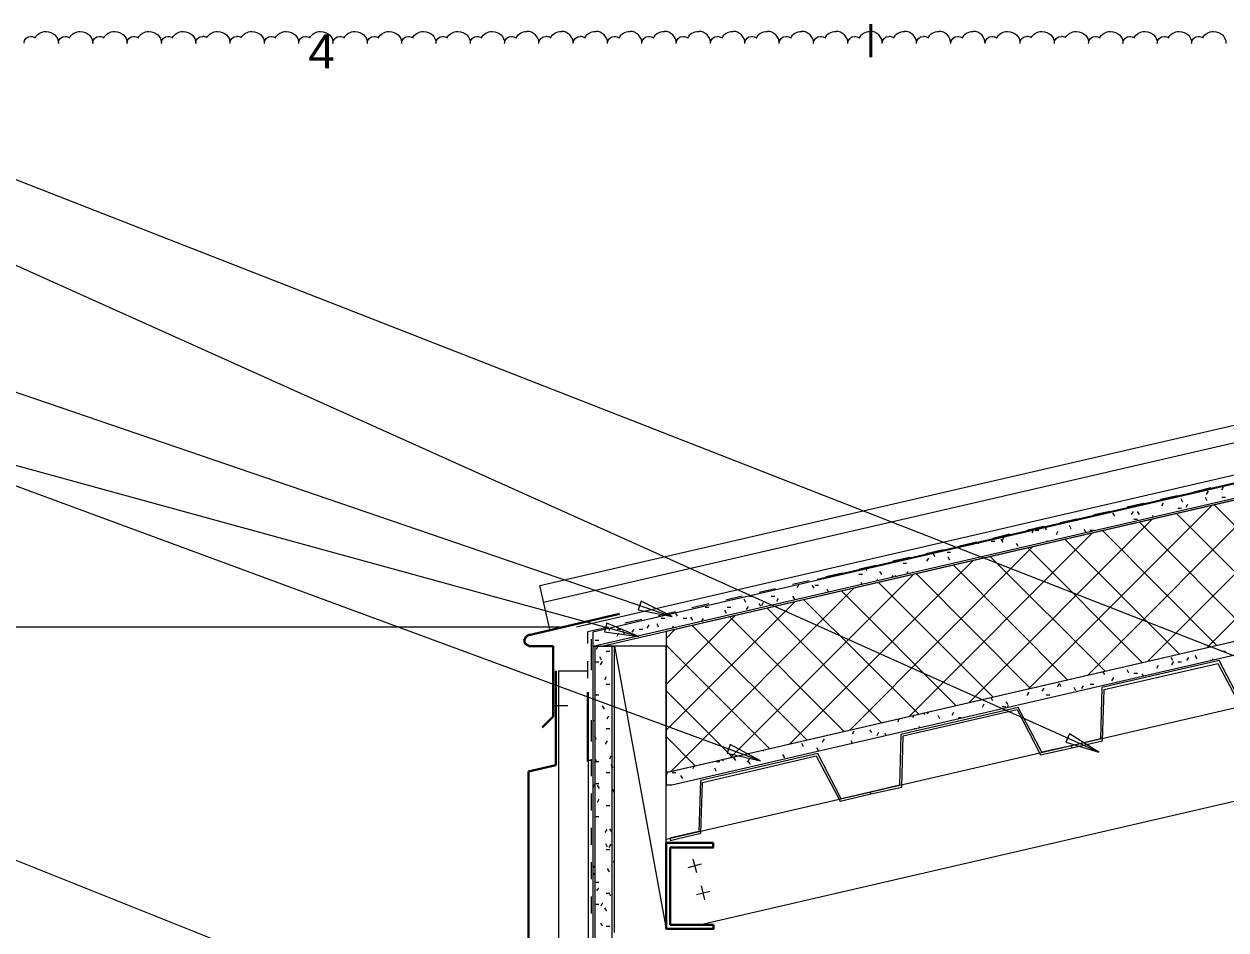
# Model space of a CAD drawing. Header units: inches. Extents: x -293 to 39679, y -468 to 488.
# Drawn here: x 424.89 to 460.71, y 461.05 to 488.04 of the extents above; entities that cross this region are included whole.
import ezdxf

# ---------------------------------------------------------------- set-up
doc = ezdxf.new("R2010")
doc.units = ezdxf.units.IN
doc.header["$MEASUREMENT"] = 0
doc.layers.add('PDF_Geometry', color=7, linetype='Continuous')
doc.layers.add('PDF_Text', color=7, linetype='Continuous')
doc.styles.add('PDF Arial', font='arial.ttf')

msp = doc.modelspace()

# ---------------------------------------------------------------- linework, layer by layer
at = {"layer": 'PDF_Geometry', "lineweight": 40}
msp.add_lwpolyline([(450.12905, 488.04051), (450.12905, 487.05797)], dxfattribs=at)
at = {"layer": 'PDF_Geometry', "lineweight": 18}
for points in [[(424.89094, 487.46657), (424.89094, 487.46657)], [(425.91357, 487.46578), (425.91357, 487.46578)], [(425.91408, 487.46657), (425.91408, 487.46657)], [(426.9367, 487.46578), (426.9367, 487.46578)], [(426.93721, 487.46657), (426.93721, 487.46657)], [(427.95983, 487.46578), (427.95983, 487.46578)], [(427.96035, 487.46657), (427.96035, 487.46657)], [(428.98313, 487.46578), (428.98313, 487.46578)], [(428.98349, 487.46657), (428.98349, 487.46657)], [(430.00626, 487.46578), (430.00626, 487.46578)], [(430.00662, 487.46657), (430.00662, 487.46657)], [(431.02939, 487.46578), (431.02939, 487.46578)], [(431.02976, 487.46657), (431.02976, 487.46657)], [(432.05251, 487.46578), (432.05251, 487.46578)], [(432.0529, 487.46657), (432.0529, 487.46657)], [(433.07564, 487.46578), (433.07564, 487.46578)], [(433.07621, 487.46657), (433.07621, 487.46657)], [(434.09877, 487.46578), (434.09877, 487.46578)], [(434.09935, 487.46657), (434.09935, 487.46657)], [(435.12189, 487.46578), (435.12189, 487.46578)], [(435.12249, 487.46657), (435.12249, 487.46657)], [(436.1452, 487.46578), (436.1452, 487.46578)], [(436.14562, 487.46657), (436.14562, 487.46657)], [(437.16833, 487.46578), (437.16833, 487.46578)], [(437.16876, 487.46657), (437.16876, 487.46657)], [(438.19145, 487.46578), (438.19145, 487.46578)], [(438.1919, 487.46657), (438.1919, 487.46657)], [(439.21458, 487.46578), (439.21458, 487.46578)], [(439.21503, 487.46657), (439.21503, 487.46657)], [(440.23771, 487.46578), (440.23771, 487.46578)], [(440.23817, 487.46657), (440.23817, 487.46657)], [(441.26084, 487.46578), (441.26084, 487.46578)], [(441.26131, 487.46657), (441.26131, 487.46657)], [(442.28396, 487.46578), (442.28396, 487.46578)], [(442.28462, 487.46657), (442.28462, 487.46657)], [(443.30709, 487.46578), (443.30709, 487.46578)], [(443.30776, 487.46657), (443.30776, 487.46657)], [(444.3304, 487.46578), (444.3304, 487.46578)], [(444.33089, 487.46657), (444.33089, 487.46657)], [(445.35352, 487.46578), (445.35352, 487.46578)], [(445.35403, 487.46657), (445.35403, 487.46657)], [(446.37665, 487.46578), (446.37665, 487.46578)], [(446.37717, 487.46657), (446.37717, 487.46657)], [(447.39978, 487.46578), (447.39978, 487.46578)], [(447.4003, 487.46657), (447.4003, 487.46657)], [(448.4229, 487.46578), (448.4229, 487.46578)], [(448.42344, 487.46657), (448.42344, 487.46657)], [(449.44603, 487.46578), (449.44603, 487.46578)], [(449.44658, 487.46657), (449.44658, 487.46657)], [(450.46916, 487.46578), (450.46916, 487.46578)], [(450.46971, 487.46657), (450.46971, 487.46657)], [(451.49246, 487.46578), (451.49246, 487.46578)], [(451.49285, 487.46657), (451.49285, 487.46657)], [(452.51559, 487.46578), (452.51559, 487.46578)], [(452.51616, 487.46657), (452.51616, 487.46657)], [(453.53872, 487.46578), (453.53872, 487.46578)], [(453.5393, 487.46657), (453.5393, 487.46657)], [(454.57539, 487.46578), (454.57539, 487.46578)], [(454.57597, 487.46657), (454.57597, 487.46657)], [(455.59869, 487.46578), (455.59869, 487.46578)], [(455.59911, 487.46657), (455.59911, 487.46657)], [(456.62182, 487.46578), (456.62182, 487.46578)], [(456.62242, 487.46657), (456.62242, 487.46657)], [(457.64495, 487.46578), (457.64495, 487.46578)], [(457.64556, 487.46657), (457.64556, 487.46657)], [(458.66807, 487.46578), (458.66807, 487.46578)], [(458.6687, 487.46657), (458.6687, 487.46657)], [(459.6912, 487.46578), (459.6912, 487.46578)], [(459.69183, 487.46657), (459.69183, 487.46657)], [(460.71433, 487.46578), (460.71433, 487.46578)], [(440.26565, 471.31468), (493.52379, 483.60653)], [(440.37467, 470.82332), (493.63375, 483.11511)], [(441.3567, 470.08673), (494.38309, 482.32349)], [(459.26934, 473.98922), (458.76466, 473.88062)], [(460.26486, 474.22048), (459.7601, 474.0982)], [(458.25896, 473.75574), (457.76793, 473.64722)], [(456.26792, 473.29322), (455.77687, 473.18488)], [(457.26347, 473.52448), (456.77235, 473.41605)], [(455.27229, 473.0753), (454.78111, 472.95183)], [(453.28011, 472.61056), (452.77524, 472.48729)], [(454.27554, 472.84182), (453.77075, 472.71845)], [(452.28445, 472.37929), (451.77984, 472.25614)], [(450.29233, 471.91455), (449.78756, 471.80507)], [(451.28774, 472.14581), (450.78305, 472.03624)], [(448.28759, 471.45203), (447.79645, 471.34274)], [(449.28307, 471.68329), (448.79202, 471.57391)], [(440.56543, 470.005), (440.26528, 471.31416)], [(447.29092, 471.21855), (446.79986, 471.10935)], [(445.29975, 470.76937), (444.7949, 470.64693)], [(446.29519, 471.00063), (445.80402, 470.87809)], [(444.30298, 470.53588), (443.79823, 470.41355)], [(442.31199, 470.07336), (441.69802, 469.93618)], [(443.30749, 470.30462), (442.80267, 470.19579)], [(441.69844, 469.58323), (441.69844, 469.93772)], [(441.69807, 468.5588), (441.69807, 469.06382)], [(441.69811, 467.53615), (441.69811, 468.04094)], [(441.80766, 466.66405), (441.80766, 467.30491)], [(441.69825, 466.66406), (441.69825, 467.01806)], [(441.80701, 465.63962), (441.80701, 466.14416)], [(441.80719, 464.61701), (441.80719, 465.12128)], [(441.80732, 463.59442), (441.80732, 464.0984)], [(441.80737, 462.57021), (441.80737, 463.07552)], [(441.80762, 461.54765), (441.80762, 462.05264)]]:
    msp.add_lwpolyline(points, dxfattribs=at)
at = {"layer": 'PDF_Geometry', "lineweight": 9}
for points in [[(465.83041, 467.31684), (417.81052, 486.07479)], [(456.92228, 466.34817), (417.98802, 483.8378)], [(448.53211, 471.50524), (493.27716, 481.8454)], [(493.21042, 481.77869), (441.84837, 469.92301)], [(441.88938, 469.51464), (493.21188, 481.35619)], [(442.14814, 469.51363), (493.20995, 481.3006)], [(491.01384, 480.79583), (444.03077, 469.9496)], [(444.20791, 470.38684), (418.41074, 479.19925)], [(446.84096, 466.08882), (418.19265, 476.66206)], [(443.21203, 469.79999), (418.19265, 476.66206)], [(444.0302, 465.74842), (491.01391, 476.59312)], [(444.11208, 465.76213), (491.01391, 476.59312)], [(444.1941, 465.37911), (491.01385, 476.18397)], [(460.18301, 474.12486), (460.12834, 474.02979)], [(460.63292, 474.24717), (460.57823, 474.15205)], [(458.84539, 473.76908), (458.79079, 473.67412)], [(459.28261, 473.6201), (459.39175, 473.6201)], [(459.43295, 473.79861), (459.37849, 473.8936)], [(459.56897, 473.72905), (459.51437, 473.63411)], [(460.15545, 473.83862), (460.10099, 473.93363)], [(460.59185, 473.94697), (460.70111, 473.94697)], [(444.03089, 463.75671), (485.77497, 473.40218)], [(456.26716, 473.25097), (456.26716, 473.23743)], [(457.40062, 473.38981), (457.34591, 473.47111)], [(457.94553, 473.52448), (457.89098, 473.42961)], [(457.97316, 473.29322), (458.08234, 473.29322)], [(458.13663, 473.42961), (458.08191, 473.52448)], [(458.54617, 473.36154), (458.53245, 473.40218)], [(454.95779, 472.93743), (454.9304, 472.88334)], [(455.02673, 472.96634), (455.13595, 472.96634)], [(455.36702, 472.96541), (455.33979, 473.03305)], [(455.7082, 472.92409), (455.6536, 472.82943)], [(456.10414, 473.00726), (456.04951, 473.10198)], [(456.54097, 472.89852), (456.50006, 472.97968)], [(456.66384, 472.96634), (456.77306, 472.96634)], [(453.34875, 472.55702), (453.33508, 472.57053)], [(453.71628, 472.63724), (453.82537, 472.63724)], [(454.07154, 472.59656), (454.01699, 472.69283)], [(454.08471, 472.73286), (454.03015, 472.63657)], [(454.52194, 472.4743), (454.4674, 472.57053)], [(455.35329, 472.63724), (455.40783, 472.63724)], [(452.03919, 472.17436), (451.99821, 472.25699)], [(452.40685, 472.31036), (452.50249, 472.31036)], [(452.48935, 472.06529), (452.43473, 472.16138)], [(451.09759, 471.98348), (451.19312, 471.98348)], [(451.84735, 472.13247), (451.79273, 472.03639)], [(451.87467, 471.81893), (451.87467, 471.81893)], [(445.01284, 461.20641), (490.48212, 471.70997)], [(449.77455, 471.65661), (449.88375, 471.65661)], [(450.01969, 471.76531), (449.99242, 471.79225)], [(450.33351, 471.49206), (450.31972, 471.46515)], [(450.45578, 471.64072), (450.40108, 471.73666)], [(450.78328, 471.61436), (450.75603, 471.56052)], [(450.87885, 471.58744), (450.85159, 471.61436)], [(451.23338, 471.72332), (451.19248, 471.65431)], [(447.97292, 471.32751), (447.93191, 471.24515)], [(448.43678, 471.23171), (448.38215, 471.32751)], [(448.464, 471.32751), (448.57324, 471.32751)], [(448.87352, 471.12289), (448.81892, 471.2052)], [(449.86938, 471.35598), (449.84214, 471.40978)], [(446.40436, 470.80936), (446.34965, 470.90501)], [(446.51341, 471.00063), (446.60893, 471.00063)], [(446.85473, 470.70052), (446.80022, 470.78271)], [(446.92255, 470.80939), (446.86803, 470.71378)], [(447.15466, 471.00063), (447.26377, 471.00063)], [(447.37252, 470.93169), (447.31798, 470.83604)], [(447.86405, 470.90495), (447.80949, 471.00063)], [(444.37184, 470.40042), (444.31722, 470.48252)], [(444.82218, 470.27809), (444.76758, 470.37356)], [(445.19045, 470.67375), (445.2996, 470.67375)], [(445.83157, 470.4826), (445.7771, 470.57813)], [(445.84535, 470.67375), (445.9545, 470.67375)], [(446.47276, 470.68709), (446.4181, 470.60493)], [(423.89506, 470.08671), (440.85211, 470.08671)], [(442.33973, 469.97814), (442.32602, 470.03334)], [(442.5706, 470.01777), (442.67982, 470.01777)], [(443.06168, 470.01777), (443.00715, 469.92243)], [(443.22542, 470.01777), (443.33465, 470.01777)], [(443.51278, 470.1423), (443.45823, 470.04691)], [(443.79891, 470.07359), (443.75808, 470.16898)], [(443.88114, 470.34687), (443.99032, 470.34687)], [(444.23509, 470.10005), (444.20782, 470.04483)], [(444.53592, 470.34687), (444.64511, 470.34687)], [(445.13517, 470.33131), (445.08058, 470.24926)], [(441.80671, 468.7903), (441.80671, 469.71758)], [(441.84749, 469.92215), (441.84749, 469.51251)], [(441.91613, 469.69089), (442.02522, 469.69089)], [(442.61171, 469.89547), (442.55721, 469.80017)], [(442.78957, 469.86908), (442.73489, 469.9644)], [(444.03114, 469.95106), (444.03114, 465.76219)], [(441.84764, 469.513), (441.88854, 469.513)], [(442.48886, 469.49966), (441.8478, 469.49966)], [(441.8478, 469.49966), (441.8478, 442.88388)], [(441.91591, 442.88388), (441.91591, 469.49966)], [(441.99771, 469.49966), (441.94329, 469.4045)], [(444.03037, 469.513), (442.14765, 469.513)], [(442.24381, 469.36402), (442.35294, 469.36402)], [(442.42075, 442.88388), (442.42075, 469.49966)], [(442.48874, 469.513), (444.03037, 461.08195)], [(442.48886, 460.97386), (442.48886, 469.49966)], [(444.03037, 461.08195), (444.03037, 469.513)], [(460.59242, 469.36402), (460.70155, 469.36402)], [(441.91667, 469.03714), (442.02567, 469.03714)], [(442.10711, 469.09108), (442.05241, 469.18612)], [(442.12105, 469.05048), (442.06655, 468.95548)], [(460.51024, 469.07717), (457.01787, 468.27208)], [(457.08593, 468.21671), (460.4691, 468.99489)], [(459.13251, 469.07774), (459.07799, 469.17278)], [(459.14633, 469.05048), (459.09183, 468.95548)], [(459.28294, 469.03714), (459.3921, 469.03714)], [(459.59639, 469.17278), (459.5417, 469.07774)], [(459.85608, 469.13331), (459.80155, 469.22837)], [(460.26442, 469.09051), (460.25075, 469.10385)], [(460.31991, 469.13276), (460.30624, 469.09108)], [(460.4691, 468.99489), (461.17846, 467.65849)], [(461.21965, 467.72702), (460.51024, 469.07717)], [(440.82471, 468.77697), (441.69784, 468.77697)], [(440.82471, 468.77697), (440.82471, 443.17094)], [(442.24327, 468.59908), (442.18869, 468.50424)], [(457.09999, 468.66871), (457.04555, 468.75029)], [(457.82236, 468.70874), (457.76791, 468.80366)], [(457.97241, 468.70804), (458.0816, 468.70804)], [(458.25916, 468.62643), (458.21838, 468.68135)], [(458.69644, 468.92818), (458.64197, 468.84655)], [(442.24337, 468.38116), (442.3526, 468.38116)], [(455.06682, 468.25895), (455.0532, 468.28554)], [(455.2854, 468.25886), (455.23089, 468.16414)], [(455.73547, 468.38116), (455.68077, 468.28639)], [(455.80339, 468.29973), (455.74886, 468.3945)], [(456.24024, 468.17747), (456.18572, 468.2722)], [(456.45903, 468.32779), (456.40451, 468.24634)], [(456.66302, 468.38116), (456.77225, 468.38116)], [(457.01784, 468.2722), (456.97696, 466.74491)], [(457.3589, 468.5724), (457.30433, 468.47756)], [(440.66159, 467.91864), (440.66159, 467.5784)], [(441.91622, 468.05428), (442.02549, 468.05428)], [(453.77106, 467.87572), (453.71644, 467.97201)], [(454.83551, 468.13656), (454.78103, 468.04188)], [(455.35369, 468.05428), (455.46279, 468.05428)], [(457.03216, 466.69018), (457.08666, 468.21883)], [(440.66138, 467.74075), (441.09793, 467.74075)], [(442.18937, 467.63121), (442.1348, 467.72741)], [(454.52118, 467.68516), (451.02879, 466.88088)], [(451.09779, 466.8409), (454.49465, 467.61845)], [(451.73882, 467.46814), (451.71164, 467.52283)], [(451.84776, 467.54951), (451.80682, 467.49482)], [(452.59812, 467.53617), (452.54359, 467.44004)], [(453.49798, 467.78077), (453.4434, 467.68456)], [(454.04456, 467.71406), (454.15368, 467.71406)], [(454.22153, 467.7684), (454.16694, 467.84971)], [(454.22161, 467.74075), (454.19424, 467.68601)], [(454.49465, 467.61845), (455.19047, 466.26726)], [(455.23043, 466.34857), (454.52118, 467.68516)], [(441.87588, 467.30491), (441.84856, 467.26351)], [(442.31215, 467.42721), (442.25764, 467.33112)], [(450.97466, 467.34494), (450.92001, 467.24888)], [(451.41103, 467.4539), (451.3701, 467.37271)], [(452.18881, 467.34446), (452.1343, 467.44055)], [(452.58469, 467.31825), (452.58469, 467.31825)], [(452.73404, 467.38496), (452.82945, 467.38496)], [(441.9573, 466.73095), (441.90275, 466.82683)], [(442.2436, 467.05809), (442.35263, 467.05809)], [(449.62362, 466.97581), (449.56904, 466.89477)], [(450.15638, 466.937), (450.10179, 467.01806)], [(450.36076, 466.93578), (450.30619, 466.83987)], [(450.57939, 466.85453), (450.55211, 466.9091)], [(451.02875, 466.88019), (450.98774, 465.36571)], [(451.05654, 465.31269), (451.09738, 466.84017)], [(451.42467, 467.05809), (451.50657, 467.05809)], [(451.58881, 467.0872), (451.56167, 467.11368)], [(442.2704, 466.68896), (442.21588, 466.59313)], [(448.1238, 466.51311), (448.06929, 466.60891)], [(448.57304, 466.38863), (448.51856, 466.48438)], [(448.73725, 466.74455), (448.68272, 466.6487)], [(449.5825, 466.62122), (449.54169, 466.68896)], [(455.18949, 466.26646), (456.11715, 466.48438)], [(456.10403, 466.53997), (455.231, 466.34843)], [(456.9771, 466.74455), (456.1039, 466.53964)], [(456.11774, 466.48548), (456.10403, 466.53997)], [(456.10403, 466.53997), (456.11774, 466.48548)], [(456.11708, 466.48409), (457.03107, 466.68896)], [(441.71201, 443.06327), (441.71201, 466.10414)], [(441.79378, 466.10414), (441.71201, 466.10414)], [(441.94382, 466.11748), (441.88925, 466.03504)], [(441.91576, 466.07523), (442.02489, 466.07523)], [(442.39375, 466.23978), (442.33916, 466.14411)], [(448.54672, 466.30871), (445.0543, 465.50358)], [(445.10856, 465.44805), (448.5054, 466.23978)], [(445.51724, 466.07523), (445.62636, 466.07523)], [(445.73588, 466.14416), (445.70868, 466.08975)], [(446.10481, 466.1041), (446.05022, 466.19975)], [(446.49996, 466.14416), (446.44538, 466.04853)], [(446.54042, 465.97962), (446.48585, 466.07523)], [(446.90971, 466.40433), (446.93694, 466.40433)], [(447.56362, 466.18412), (447.50902, 466.27981)], [(448.5054, 466.23978), (449.21466, 464.88889)], [(449.24246, 464.95748), (448.54672, 466.30871)], [(442.24343, 465.74835), (442.35258, 465.74835)], [(442.44771, 465.88404), (442.39316, 465.97961)], [(444.08493, 465.76169), (444.03043, 465.74852)], [(444.03043, 465.76169), (444.11226, 465.76169)], [(444.07145, 465.68085), (444.03062, 465.74835)], [(444.03062, 465.74835), (444.03062, 465.37955)], [(444.20793, 465.74835), (444.31709, 465.74835)], [(444.86292, 465.93959), (444.82189, 465.85721)], [(445.53095, 465.77512), (445.47643, 465.87065)], [(445.06793, 454.95881), (418.19299, 465.70833)], [(441.90297, 465.39479), (441.84838, 465.29942)], [(441.9164, 465.42147), (442.02543, 465.42147)], [(442.03868, 465.27053), (441.9841, 465.36588)], [(444.03014, 465.37923), (444.1939, 465.37923)], [(444.52171, 465.57044), (444.46707, 465.65274)], [(445.05421, 465.50375), (444.9996, 463.98878)], [(445.06735, 463.9335), (445.1083, 465.44816)], [(450.9877, 465.36588), (450.1147, 465.16202)], [(442.48903, 465.14827), (442.43448, 465.24358)], [(449.21492, 464.88949), (450.12896, 465.10794)], [(450.11478, 465.16131), (449.24162, 464.95595)], [(450.11478, 465.16131), (450.12841, 465.10709)], [(450.12841, 465.10709), (450.11478, 465.16131)], [(450.12894, 465.10869), (451.05667, 465.31252)], [(442.02514, 464.94339), (441.97065, 464.84818)], [(442.24318, 464.7655), (442.35227, 464.7655)], [(441.91597, 464.43862), (442.02508, 464.43862)], [(442.48939, 464.49444), (442.47579, 464.50755)], [(442.25691, 464.04281), (442.20244, 463.96101)], [(442.40788, 463.97682), (442.35323, 464.07172)], [(444.99962, 463.98944), (444.14026, 463.78499)], [(444.15336, 463.71636), (445.06732, 463.93385)], [(442.28441, 463.52558), (442.22986, 463.62031)], [(442.38012, 463.60697), (442.32557, 463.51224)], [(444.14019, 463.78486), (444.15392, 463.71622)], [(442.24306, 463.45576), (442.35226, 463.45576)], [(441.88928, 462.91146), (441.84839, 462.9799)], [(442.33938, 462.78818), (442.28482, 462.88428)], [(442.48887, 463.12889), (442.44795, 463.06041)], [(444.68537, 462.91074), (445.08105, 463.01993)], [(444.82238, 463.17113), (444.93163, 462.76185)], [(441.88846, 462.74642), (441.84743, 462.67804)], [(441.91658, 462.47513), (442.02571, 462.47513)], [(442.01171, 462.29724), (441.9571, 462.21598)], [(442.24299, 462.14603), (442.35215, 462.14603)], [(442.3805, 462.06575), (442.32592, 462.16159)], [(444.93085, 462.1061), (445.32648, 462.21496)], [(445.06791, 462.36617), (445.177, 461.9565)], [(441.91585, 461.81915), (442.02504, 461.81915)], [(442.13481, 461.8614), (442.08029, 461.76567)], [(442.25706, 461.61452), (442.20258, 461.71019)], [(442.13488, 461.1655), (442.08017, 461.26101)], [(442.24393, 461.1654), (442.353, 461.1654)], [(442.48942, 461.1654), (442.47583, 461.15245)]]:
    msp.add_lwpolyline(points, dxfattribs=at)
at = {"layer": 'PDF_Geometry', "color": 250, "lineweight": 9, "true_color": 0x191919}
for points in [[(460.15565, 469.47252), (465.62624, 474.92983)], [(458.38232, 469.06461), (463.83906, 474.52068)], [(456.6088, 468.65503), (462.06563, 474.11152)], [(454.82188, 468.2319), (460.29235, 473.70237)], [(463.77095, 470.30477), (460.36035, 473.71571)], [(453.0484, 467.82239), (458.51889, 473.29322)], [(462.66523, 470.04443), (459.24124, 473.45554)], [(451.27495, 467.4129), (456.73192, 472.88406)], [(460.44158, 469.5273), (457.03112, 472.95077)], [(461.54734, 469.78629), (458.13687, 473.1976)], [(459.32373, 469.28269), (455.91325, 472.69283)], [(449.50157, 467.00512), (454.95836, 472.47491)], [(457.11386, 468.76425), (453.68974, 472.17472)], [(458.21811, 469.02237), (454.80766, 472.43266)], [(447.71461, 466.59568), (453.18503, 472.06576)], [(455.99443, 468.50365), (452.58399, 471.92789)], [(445.9411, 466.18626), (451.41161, 471.65661)], [(454.89023, 468.24556), (451.47963, 471.66995)], [(444.1667, 465.77505), (449.62354, 471.23189)], [(452.66674, 467.74063), (449.25621, 471.15184)], [(453.771, 467.99872), (450.36044, 471.40978)], [(444.03031, 467.00295), (447.8501, 470.82274)], [(451.56111, 467.48035), (448.13704, 470.89167)], [(444.0304, 468.36668), (446.07679, 470.41358)], [(449.33743, 466.96345), (445.92704, 470.3869)], [(450.44294, 467.22371), (447.03249, 470.64707)], [(448.21836, 466.71658), (444.80788, 470.12673)], [(444.03053, 469.73181), (444.2896, 470.00443)], [(447.11432, 466.45799), (444.03107, 469.54191)], [(446.0086, 466.19796), (444.03064, 468.17658)], [(444.89065, 465.94072), (444.03111, 466.81348)]]:
    msp.add_lwpolyline(points, dxfattribs=at)
at = {"layer": 'PDF_Geometry', "lineweight": 9}
for points in [[(444.20855, 470.38859), (443.28093, 470.85164), (443.19906, 470.59327)], [(443.2121, 469.80067), (442.25708, 470.19566), (442.18896, 469.93624)], [(456.92189, 466.3479), (456.04887, 466.89354), (455.93974, 466.64717)], [(446.8406, 466.0895), (445.94019, 466.58), (445.84473, 466.32071)]]:
    msp.add_lwpolyline(points, close=True, dxfattribs=at)
at = {"layer": 'PDF_Geometry', "lineweight": 30}
for points in [[(439.89731, 469.8275), (442.63941, 470.46917)], [(439.8561, 469.79985), (439.80145, 469.69122)], [(439.80148, 469.69089), (439.82887, 469.58231)], [(439.96561, 469.85545), (439.85662, 469.80028)], [(439.82885, 469.58194), (439.93807, 469.51347)], [(440.66078, 469.513), (439.93772, 469.513)], [(440.66078, 467.41275), (440.66078, 469.513)], [(440.74296, 468.77697), (440.74296, 465.96645)], [(441.69826, 468.13656), (441.69826, 466.07683)], [(440.66166, 467.41387), (440.33415, 467.08586)], [(439.92399, 443.17074), (439.92399, 465.77504)], [(439.92412, 465.77513), (440.74272, 465.96627)], [(444.04412, 463.63366), (444.03056, 463.63366)], [(444.03056, 463.63366), (444.03056, 463.63366)], [(444.03056, 463.63366), (444.03056, 463.62059)], [(444.03064, 463.62031), (444.03064, 463.60725)], [(444.03088, 463.60697), (444.03088, 461.10968)], [(444.0576, 463.647), (444.04405, 463.647)], [(444.04405, 463.647), (444.04405, 463.63393)], [(445.43548, 463.647), (444.0576, 463.647)], [(445.43548, 463.50978), (445.43548, 463.647)], [(444.1535, 461.20599), (444.1535, 463.51135)], [(444.1535, 463.51135), (445.43581, 463.51135)], [(444.03044, 461.10981), (444.03044, 461.10981)], [(444.03044, 461.10981), (444.03044, 461.09686)], [(444.03054, 461.09646), (444.03054, 461.09646)], [(444.03054, 461.09646), (444.0443, 461.08352)], [(444.0444, 461.08312), (444.0444, 461.08312)], [(444.0444, 461.08312), (444.05799, 461.08312)], [(444.05799, 461.08312), (445.43587, 461.08312)], [(445.43559, 461.20542), (444.15338, 461.20542)], [(445.43559, 461.08241), (445.43559, 461.20542)]]:
    msp.add_lwpolyline(points, dxfattribs=at)
at = {"layer": 'PDF_Geometry', "lineweight": 18}
for centre, radius, start, end in [((430.2051, 487.40325), 0.2682, 57.887826, 88.686238), ((431.22824, 487.40325), 0.2682, 57.887826, 88.686238), ((439.88572, 487.46838), 0.352, 359.576962, 90.451822), ((440.43665, 487.40325), 0.2682, 57.887826, 88.686238), ((440.90889, 487.46842), 0.35196, 359.570742, 90.429258), ((441.45978, 487.40325), 0.2682, 57.887826, 88.686238), ((441.93213, 487.46853), 0.35185, 359.552561, 90.447439), ((442.95525, 487.46853), 0.35185, 359.552561, 90.447439), ((443.97841, 487.46838), 0.352, 359.576962, 90.451822), ((445.00154, 487.46838), 0.352, 359.576962, 90.451822), ((446.02466, 487.46838), 0.352, 359.576962, 90.451822), ((447.04779, 487.46838), 0.352, 359.576962, 90.451822), ((448.07096, 487.46842), 0.35196, 359.570742, 90.429258), ((449.09419, 487.46853), 0.35185, 359.552561, 90.447439), ((450.11732, 487.46853), 0.35185, 359.552561, 90.447439), ((450.66819, 487.40325), 0.2682, 57.887826, 88.686238), ((451.14048, 487.46838), 0.352, 359.576962, 90.451822), ((451.69133, 487.40325), 0.2682, 57.887826, 88.686238), ((452.1636, 487.46838), 0.352, 359.576962, 90.451822), ((453.18673, 487.46838), 0.352, 359.576962, 90.451822), ((454.77445, 487.40325), 0.2682, 57.887826, 88.686238), ((455.79759, 487.40325), 0.2682, 57.887826, 88.686238)]:
    msp.add_arc(centre, radius, start, end, dxfattribs=at)
for points in [[(424.89094, 487.46657), (424.89094, 487.58946), (424.97269, 487.67138), (425.09557, 487.67138)], [(425.09557, 487.67138), (425.13653, 487.67138), (425.19103, 487.65713), (425.23199, 487.63042)], [(425.21795, 487.62971), (425.28601, 487.75265), (425.40878, 487.82036), (425.54527, 487.82036)], [(425.54527, 487.82036), (425.74982, 487.82036), (425.91357, 487.67069), (425.91357, 487.46578)], [(425.91408, 487.46657), (425.91408, 487.58946), (425.99582, 487.67138), (426.1187, 487.67138)], [(426.1187, 487.67138), (426.15967, 487.67138), (426.21416, 487.65713), (426.25512, 487.63042)], [(426.24107, 487.62971), (426.30932, 487.75265), (426.43208, 487.82036), (426.56839, 487.82036)], [(426.56839, 487.82036), (426.77313, 487.82036), (426.9367, 487.67069), (426.9367, 487.46578)], [(426.93721, 487.46657), (426.93721, 487.58946), (427.01914, 487.67138), (427.14184, 487.67138)], [(427.14184, 487.67138), (427.1828, 487.67138), (427.2373, 487.65713), (427.27826, 487.63042)], [(427.2642, 487.62971), (427.33244, 487.75265), (427.45521, 487.82036), (427.59152, 487.82036)], [(427.59152, 487.82036), (427.79625, 487.82036), (427.95983, 487.67069), (427.95983, 487.46578)], [(427.96035, 487.46657), (427.96035, 487.58946), (428.04227, 487.67138), (428.16498, 487.67138)], [(428.16498, 487.67138), (428.20594, 487.67138), (428.26044, 487.65713), (428.3014, 487.63042)], [(428.28733, 487.62971), (428.35557, 487.75265), (428.47834, 487.82036), (428.61465, 487.82036)], [(428.61465, 487.82036), (428.81938, 487.82036), (428.98313, 487.67069), (428.98313, 487.46578)], [(428.98349, 487.46657), (428.98349, 487.58946), (429.06541, 487.67138), (429.18811, 487.67138)], [(429.18811, 487.67138), (429.22908, 487.67138), (429.28357, 487.65713), (429.32453, 487.63042)], [(429.31045, 487.62971), (429.3787, 487.75265), (429.50147, 487.82036), (429.63795, 487.82036)], [(429.63795, 487.82036), (429.84251, 487.82036), (430.00626, 487.67069), (430.00626, 487.46578)], [(430.00662, 487.46657), (430.00662, 487.58946), (430.08855, 487.67138), (430.21125, 487.67138)], [(430.33358, 487.62971), (430.40183, 487.75265), (430.52459, 487.82036), (430.66108, 487.82036)], [(430.66108, 487.82036), (430.86564, 487.82036), (431.02939, 487.67069), (431.02939, 487.46578)], [(431.02976, 487.46657), (431.02976, 487.58946), (431.11168, 487.67138), (431.23439, 487.67138)], [(431.35671, 487.62971), (431.42495, 487.75265), (431.54772, 487.82036), (431.68421, 487.82036)], [(431.68421, 487.82036), (431.88876, 487.82036), (432.05251, 487.67069), (432.05251, 487.46578)], [(432.0529, 487.46657), (432.0529, 487.58946), (432.13482, 487.67138), (432.2577, 487.67138)], [(432.2577, 487.67138), (432.29849, 487.67138), (432.35316, 487.65713), (432.39412, 487.63042)], [(432.37984, 487.62971), (432.44808, 487.75265), (432.57085, 487.82036), (432.70734, 487.82036)], [(432.70734, 487.82036), (432.91189, 487.82036), (433.07564, 487.67069), (433.07564, 487.46578)], [(433.07621, 487.46657), (433.07621, 487.58946), (433.15796, 487.67138), (433.28084, 487.67138)], [(433.28084, 487.67138), (433.32162, 487.67138), (433.3763, 487.65713), (433.41726, 487.63042)], [(433.40314, 487.62971), (433.47121, 487.75265), (433.59397, 487.82036), (433.73046, 487.82036)], [(433.73046, 487.82036), (433.9352, 487.82036), (434.09877, 487.67069), (434.09877, 487.46578)], [(434.09935, 487.46657), (434.09935, 487.58946), (434.18109, 487.67138), (434.30398, 487.67138)], [(434.30398, 487.67138), (434.34494, 487.67138), (434.39943, 487.65713), (434.44039, 487.63042)], [(434.42627, 487.62971), (434.49451, 487.75265), (434.61728, 487.82036), (434.75359, 487.82036)], [(434.75359, 487.82036), (434.95832, 487.82036), (435.12189, 487.67069), (435.12189, 487.46578)], [(435.12249, 487.46657), (435.12249, 487.58946), (435.20423, 487.67138), (435.32711, 487.67138)], [(435.32711, 487.67138), (435.36807, 487.67138), (435.42257, 487.65713), (435.46353, 487.63042)], [(435.4494, 487.62971), (435.51764, 487.75265), (435.64041, 487.82036), (435.77672, 487.82036)], [(435.77672, 487.82036), (435.98145, 487.82036), (436.1452, 487.67069), (436.1452, 487.46578)], [(436.14562, 487.46657), (436.14562, 487.58946), (436.22754, 487.67138), (436.35025, 487.67138)], [(436.35025, 487.67138), (436.39121, 487.67138), (436.44571, 487.65713), (436.48667, 487.63042)], [(436.47252, 487.62971), (436.54077, 487.75265), (436.66353, 487.82036), (436.80002, 487.82036)], [(436.80002, 487.82036), (437.00458, 487.82036), (437.16833, 487.67069), (437.16833, 487.46578)], [(437.16876, 487.46657), (437.16876, 487.58946), (437.25068, 487.67138), (437.37339, 487.67138)], [(437.37339, 487.67138), (437.41435, 487.67138), (437.46884, 487.65713), (437.5098, 487.63042)], [(437.49565, 487.62971), (437.56389, 487.75265), (437.68666, 487.82036), (437.82315, 487.82036)], [(437.82315, 487.82036), (438.0277, 487.82036), (438.19145, 487.67069), (438.19145, 487.46578)], [(438.1919, 487.46657), (438.1919, 487.58946), (438.27382, 487.67138), (438.39652, 487.67138)], [(438.39652, 487.67138), (438.43748, 487.67138), (438.49198, 487.65713), (438.53294, 487.63042)], [(438.51878, 487.62971), (438.58702, 487.75265), (438.70979, 487.82036), (438.84628, 487.82036)], [(438.84628, 487.82036), (439.05083, 487.82036), (439.21458, 487.67069), (439.21458, 487.46578)], [(439.21503, 487.46657), (439.21503, 487.58946), (439.29695, 487.67138), (439.41966, 487.67138)], [(439.41966, 487.67138), (439.46062, 487.67138), (439.51512, 487.65713), (439.55608, 487.63042)], [(439.55562, 487.61545), (439.61015, 487.75265), (439.73292, 487.82036), (439.88295, 487.82036)], [(440.23817, 487.46657), (440.23817, 487.58946), (440.32009, 487.67138), (440.4428, 487.67138)], [(440.57875, 487.61545), (440.63328, 487.75265), (440.75604, 487.82036), (440.90625, 487.82036)], [(441.26131, 487.46657), (441.26131, 487.58946), (441.34323, 487.67138), (441.46593, 487.67138)], [(441.60188, 487.61545), (441.6564, 487.75265), (441.77935, 487.82036), (441.92938, 487.82036)], [(442.28462, 487.46657), (442.28462, 487.58946), (442.36636, 487.67138), (442.48925, 487.67138)], [(442.48925, 487.67138), (442.53003, 487.67138), (442.5847, 487.65713), (442.62567, 487.63042)], [(442.62501, 487.61545), (442.67971, 487.75265), (442.80248, 487.82036), (442.95251, 487.82036)], [(443.30776, 487.46657), (443.30776, 487.58946), (443.3895, 487.67138), (443.51238, 487.67138)], [(443.51238, 487.67138), (443.55317, 487.67138), (443.60784, 487.65713), (443.6488, 487.63042)], [(443.64831, 487.61545), (443.70283, 487.75265), (443.8256, 487.82036), (443.97563, 487.82036)], [(444.33089, 487.46657), (444.33089, 487.58946), (444.41264, 487.67138), (444.53552, 487.67138)], [(444.53552, 487.67138), (444.57648, 487.67138), (444.63098, 487.65713), (444.67194, 487.63042)], [(444.67144, 487.61545), (444.72596, 487.75265), (444.84873, 487.82036), (444.99876, 487.82036)], [(445.35403, 487.46657), (445.35403, 487.58946), (445.43577, 487.67138), (445.55866, 487.67138)], [(445.55866, 487.67138), (445.59962, 487.67138), (445.65411, 487.65713), (445.69508, 487.63042)], [(445.69457, 487.61545), (445.74909, 487.75265), (445.87186, 487.82036), (446.02189, 487.82036)], [(446.37717, 487.46657), (446.37717, 487.58946), (446.45909, 487.67138), (446.58179, 487.67138)], [(446.58179, 487.67138), (446.62275, 487.67138), (446.67725, 487.65713), (446.71821, 487.63042)], [(446.71769, 487.61545), (446.77222, 487.75265), (446.89498, 487.82036), (447.04501, 487.82036)], [(447.4003, 487.46657), (447.4003, 487.58946), (447.48223, 487.67138), (447.60493, 487.67138)], [(447.60493, 487.67138), (447.64589, 487.67138), (447.70039, 487.65713), (447.74135, 487.63042)], [(447.74082, 487.61545), (447.79534, 487.75265), (447.91811, 487.82036), (448.06832, 487.82036)], [(448.42344, 487.46657), (448.42344, 487.58946), (448.50536, 487.67138), (448.62807, 487.67138)], [(448.62807, 487.67138), (448.66903, 487.67138), (448.72352, 487.65713), (448.76449, 487.63042)], [(448.76395, 487.61545), (448.81847, 487.75265), (448.94124, 487.82036), (449.09145, 487.82036)], [(449.44658, 487.46657), (449.44658, 487.58946), (449.5285, 487.67138), (449.6512, 487.67138)], [(449.6512, 487.67138), (449.69216, 487.67138), (449.74666, 487.65713), (449.78762, 487.63042)], [(449.78707, 487.61545), (449.84178, 487.75265), (449.96454, 487.82036), (450.11457, 487.82036)], [(450.46971, 487.46657), (450.46971, 487.58946), (450.55163, 487.67138), (450.67434, 487.67138)], [(450.8102, 487.61545), (450.8649, 487.75265), (450.98767, 487.82036), (451.1377, 487.82036)], [(451.49285, 487.46657), (451.49285, 487.58946), (451.57477, 487.67138), (451.69748, 487.67138)], [(451.83351, 487.61545), (451.88803, 487.75265), (452.0108, 487.82036), (452.16083, 487.82036)], [(452.51616, 487.46657), (452.51616, 487.58946), (452.59791, 487.67138), (452.72079, 487.67138)], [(452.72079, 487.67138), (452.76157, 487.67138), (452.81625, 487.65713), (452.85721, 487.63042)], [(452.85663, 487.61545), (452.91116, 487.75265), (453.03393, 487.82036), (453.18396, 487.82036)], [(453.5393, 487.46657), (453.5393, 487.58946), (453.62104, 487.67138), (453.74393, 487.67138)], [(453.74393, 487.67138), (453.78471, 487.67138), (453.83939, 487.65713), (453.88035, 487.63042)], [(453.87976, 487.61545), (453.93428, 487.75265), (454.07077, 487.82036), (454.20708, 487.82036)], [(454.20708, 487.82036), (454.41182, 487.82036), (454.57539, 487.67069), (454.57539, 487.46578)], [(454.57597, 487.46657), (454.57597, 487.58946), (454.65789, 487.67138), (454.7806, 487.67138)], [(454.90289, 487.62971), (454.97113, 487.75265), (455.0939, 487.82036), (455.23021, 487.82036)], [(455.23021, 487.82036), (455.43494, 487.82036), (455.59869, 487.67069), (455.59869, 487.46578)], [(455.59911, 487.46657), (455.59911, 487.58946), (455.68103, 487.67138), (455.80374, 487.67138)], [(455.92602, 487.62971), (455.99426, 487.75265), (456.11703, 487.82036), (456.25352, 487.82036)], [(456.25352, 487.82036), (456.45807, 487.82036), (456.62182, 487.67069), (456.62182, 487.46578)], [(456.62242, 487.46657), (456.62242, 487.58946), (456.70417, 487.67138), (456.82705, 487.67138)], [(456.82705, 487.67138), (456.86783, 487.67138), (456.92251, 487.65713), (456.96347, 487.63042)], [(456.94914, 487.62971), (457.01739, 487.75265), (457.14015, 487.82036), (457.27664, 487.82036)], [(457.27664, 487.82036), (457.4812, 487.82036), (457.64495, 487.67069), (457.64495, 487.46578)], [(457.64556, 487.46657), (457.64556, 487.58946), (457.7273, 487.67138), (457.85019, 487.67138)], [(457.85019, 487.67138), (457.89097, 487.67138), (457.94564, 487.65713), (457.98661, 487.63042)], [(457.97227, 487.62971), (458.04051, 487.75265), (458.16328, 487.82036), (458.29977, 487.82036)], [(458.29977, 487.82036), (458.50432, 487.82036), (458.66807, 487.67069), (458.66807, 487.46578)], [(458.6687, 487.46657), (458.6687, 487.58946), (458.75044, 487.67138), (458.87332, 487.67138)], [(458.87332, 487.67138), (458.91429, 487.67138), (458.96878, 487.65713), (459.00974, 487.63042)], [(458.99557, 487.62971), (459.06364, 487.75265), (459.18641, 487.82036), (459.3229, 487.82036)], [(459.3229, 487.82036), (459.52745, 487.82036), (459.6912, 487.67069), (459.6912, 487.46578)], [(459.69183, 487.46657), (459.69183, 487.58946), (459.77358, 487.67138), (459.89646, 487.67138)], [(459.89646, 487.67138), (459.93742, 487.67138), (459.99192, 487.65713), (460.03288, 487.63042)], [(460.0187, 487.62971), (460.08677, 487.75265), (460.20971, 487.82036), (460.34602, 487.82036)], [(460.34602, 487.82036), (460.55076, 487.82036), (460.71433, 487.67069), (460.71433, 487.46578)]]:
    msp.add_open_spline(points, degree=3, dxfattribs=at)

# ---------------------------------------------------------------- texts
at = {"layer": 'PDF_Text', "insert": (433.36258, 486.71688), "char_height": 1.02043, "attachment_point": 7, "style": 'PDF Arial'}
msp.add_mtext('4', dxfattribs=at)

doc.saveas('drawing.dxf')
